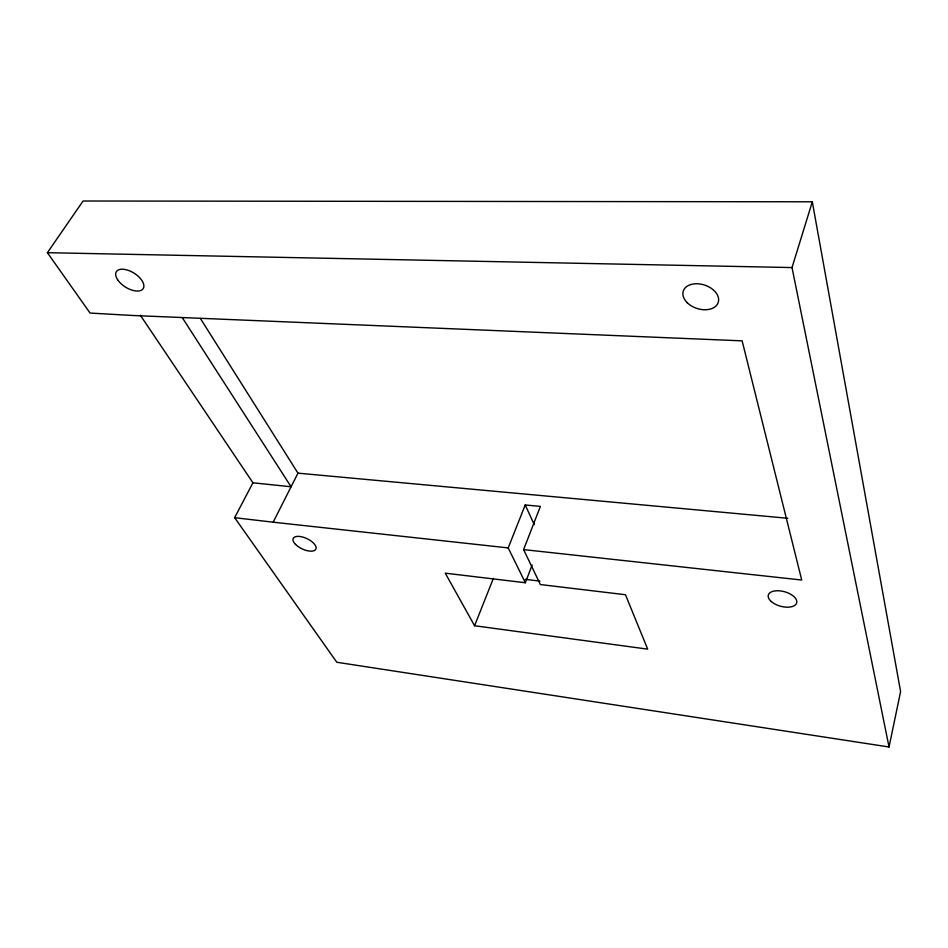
<?xml version="1.0" encoding="UTF-8"?>
<svg xmlns="http://www.w3.org/2000/svg" width="948" height="948" viewBox="0 0 948 948"><rect width="100%" height="100%" fill="white"/><g stroke="black" fill="none" stroke-linecap="round" stroke-linejoin="round"><path stroke-width="1.42" d="M140.351 315.222L252.938 482.793L234.642 517.691L336.801 662.261L889.034 746.988L900.6 691.578L812.306 201.794L83.08 201.012L47.4 252.689L90.06 313.053L133.206 315.506L742.13 340.853L801.724 580.034L523.604 549.591L540.396 506.41L525.216 504.964L508.199 547.908L525.346 582.747L445.252 573.161L474.569 625.739L647.685 649.143L625.455 594.728L540.36 584.549L523.604 549.591M889.034 746.988L792.018 267.561L812.306 201.794M525.346 582.747L532.136 564.996M474.569 625.739L493.363 578.422M234.642 517.691L273.166 522.194L297.968 473.159L200.383 318.457M47.4 252.689L792.018 267.561M297.968 473.159L787.788 518.283M252.938 482.793L291.083 486.774L182.336 317.722M273.166 522.194L508.199 547.908M525.263 579.37L539.945 581.112M525.216 504.964L534.281 524.647M687.205 302.685A18.367 12.3 18 0 0 717.636 303.798A18.367 12.3 18 0 0 697.432 283.76A18.367 12.3 18 0 0 687.205 302.685M117.599 279.696A15.879 8.188 32.2 0 0 142.058 289.815A15.879 8.188 32.2 0 0 129.675 270.891A15.879 8.188 32.2 0 0 117.599 279.696M295.575 544.436A12.525 5.664 25.2 0 0 315.376 549.828A12.525 5.664 25.2 0 0 302.673 537.054A12.525 5.664 25.2 0 0 295.575 544.436M771.234 601.518A14.706 7.525 15.3 0 0 795.787 604.469A14.706 7.525 15.3 0 0 780.417 590.912A14.706 7.525 15.3 0 0 771.234 601.518"/></g></svg>
